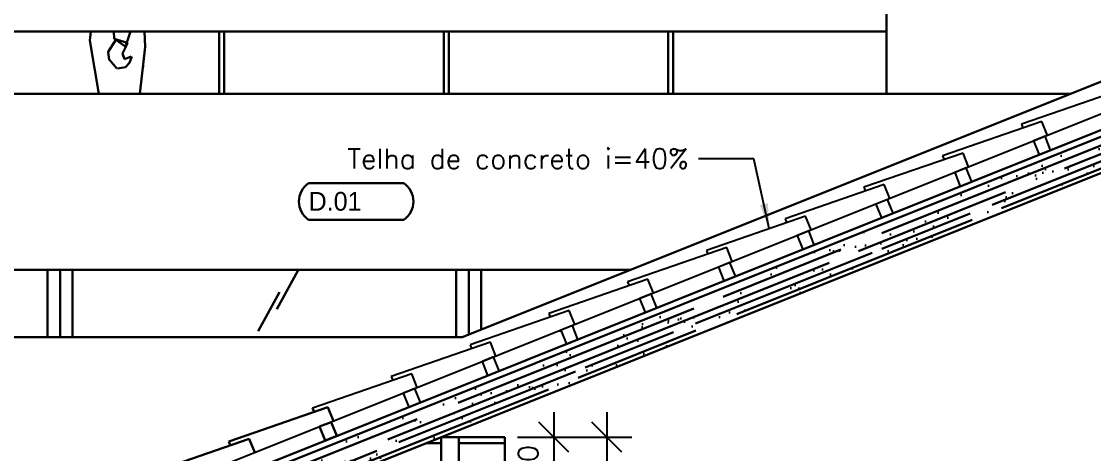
# Model space of a CAD drawing. Header units: millimetres. Extents: x -4228 to 27092, y -6721 to 984.
# Drawn here: x 5650.7 to 6080.4, y -6336 to -6163 of the extents above; entities that cross this region are included whole.
import ezdxf

# ---------------------------------------------------------------- set-up
doc = ezdxf.new("R2010")
doc.units = ezdxf.units.MM
doc.header["$LTSCALE"] = 50
doc.layers.get('0').update_dxf_attribs({"lineweight": 0})
for name, color, linetype in [('borda100', 3, 'Continuous'), ('cota', 1, 'Continuous'), ('esquadrias', 3, 'Continuous'), ('estruturametalica', 2, 'Continuous'), ('gesso', 7, 'Continuous'), ('guardacorpo', 2, 'Continuous'), ('HACHURA', 2, 'Continuous'), ('hatch', 2, 'Continuous'), ('madeiramento', 2, 'Continuous'), ('PAREDES3', 2, 'Continuous'), ('pedras', 2, 'Continuous'), ('PENA_01', 3, 'Continuous'), ('telhas', 3, 'Continuous'), ('TEXTO', 7, 'Continuous'), ('textocod_100', 7, 'Continuous')]:
    doc.layers.add(name, color=color, linetype=linetype)
doc.styles.add('CODIGO', font='bgothl.ttf')
doc.styles.add('ROMANS', font='romans.shx')
doc.dimstyles.new('1_50', dxfattribs={"dimscale": 0, "dimtxt": 8, "dimasz": 12, "dimexe": 10, "dimexo": 5, "dimgap": 4, "dimtad": 0, "dimdec": 0, "dimzin": 1, "dimdsep": 46, "dimtxsty": 'ROMANS', "dimblk": 'OBLIQUE', "dimcen": 10, "dimdle": 10, "dimclrd": 1, "dimclre": 1, "dimclrt": 7, "dimaunit": 1, "dimadec": 0, "dimazin": 0, "dimtm": 1e-09, "dimtfac": 1, "dimtdec": 0, "dimtmove": 2, "dimatfit": 3, "dimldrblk": 'OBLIQUE', "dimfxl": 1, "dimtolj": 1, "dimtzin": 0, "dimarcsym": 0})
doc.dimstyles.new('LEADER_50', dxfattribs={"dimscale": 0, "dimtxt": 8, "dimasz": 10, "dimexe": 10, "dimexo": 5, "dimgap": 4, "dimtad": 0, "dimdec": 0, "dimzin": 1, "dimdsep": 46, "dimtxsty": 'ROMANS', "dimcen": 10, "dimdle": 10, "dimclrd": 9, "dimclre": 9, "dimclrt": 7, "dimaunit": 1, "dimadec": 0, "dimazin": 0, "dimtm": 1e-09, "dimtfac": 1, "dimtdec": 0, "dimtmove": 2, "dimatfit": 3, "dimfxl": 1, "dimtolj": 1, "dimtzin": 0, "dimarcsym": 0})

# ---------------------------------------------------------------- blocks, each defined once
blk = doc.blocks.new('_OBLIQUE')
at = {"color": 0, "linetype": 'ByBlock'}
blk.add_line((-0.5, -0.5), (0.5, 0.5), dxfattribs=at)
blk = doc.blocks.new('*D5')
at = {"layer": 'cota', "color": 1, "linetype": 'Continuous', "lineweight": -2}
for p, q in [((5864.08, -6319.46), (5864.08, -6359.46)), ((5849.44, -6329.46), (5874.08, -6329.46)), ((5830.94, -6349.46), (5874.08, -6349.46))]:
    blk.add_line(p, q, dxfattribs=at)
at = {"layer": 'Defpoints', "color": 0, "linetype": 'Continuous', "lineweight": 30}
for p in [(5844.44, -6329.46), (5825.94, -6349.46), (5864.08, -6349.46)]:
    blk.add_point(p, dxfattribs=at)
at = {"layer": 'cota', "color": 1, "linetype": 'Continuous', "lineweight": -2, "xscale": 12, "yscale": 12, "zscale": 12}
for p, rotation in [((5864.08, -6329.46), 90), ((5864.08, -6349.46), 270)]:
    blk.add_blockref('_OBLIQUE', p, dxfattribs=dict(at, rotation=rotation))
at = {"layer": 'cota', "color": 7, "linetype": 'Continuous', "lineweight": 30, "insert": (5853.78, -6339.46), "char_height": 8, "attachment_point": 5, "rotation": 90, "style": 'ROMANS'}
blk.add_mtext('\\A1;20', dxfattribs=at)
blk = doc.blocks.new('*D6')
at = {"layer": 'cota', "color": 1, "linetype": 'Continuous', "lineweight": -2}
for p, q in [((5885.3, -6319.46), (5885.3, -6445.18)), ((5849.44, -6329.46), (5895.3, -6329.46)), ((5885.3, -6599.46), (5885.3, -6473.75)), ((5849.44, -6589.46), (5895.3, -6589.46))]:
    blk.add_line(p, q, dxfattribs=at)
at = {"layer": 'Defpoints', "color": 0, "linetype": 'Continuous', "lineweight": 30}
for p in [(5844.44, -6329.46), (5844.44, -6589.46), (5885.3, -6589.46)]:
    blk.add_point(p, dxfattribs=at)
at = {"layer": 'cota', "color": 1, "linetype": 'Continuous', "lineweight": -2, "xscale": 12, "yscale": 12, "zscale": 12}
for p, rotation in [((5885.3, -6329.46), 90), ((5885.3, -6589.46), 270)]:
    blk.add_blockref('_OBLIQUE', p, dxfattribs=dict(at, rotation=rotation))
at = {"layer": 'cota', "color": 7, "linetype": 'Continuous', "lineweight": 30, "insert": (5885.3, -6459.46), "char_height": 8, "attachment_point": 5, "rotation": 90, "style": 'ROMANS'}
blk.add_mtext('\\A1;260', dxfattribs=at)

msp = doc.modelspace()

# ---------------------------------------------------------------- hatches: boundary and pattern name
at = {"layer": 'hatch', "linetype": 'Continuous', "lineweight": 30}
h = msp.add_hatch(dxfattribs=at)
h.set_pattern_fill('AR-SAND', color=256, scale=0.3, style=0)
h.set_pattern_definition([(37.5, (2415.487, -6249.661), (-0.48001, 14.682397), [0, -11.5824, 0, -12.954, 0, -12.3825]), (7.5, (2415.487, -6249.661), (13.4857, 21.50475), [0, -6.2484, 0, -10.4394, 0, -4.0005]), (327.5, (2406.115, -6249.661), (23.72977, 0.043116), [0, -3.81, 0, -13.716, 0, -17.907]), (317.5, (2406.115, -6249.661), (22.90669, 6.68788), [0, -1.905, 0, -8.9916, 0, -10.287])])
h.paths.add_polyline_path([(6162.44, -6192.06), (6162.44, -6177.52), (5708.37, -6359.15), (5709.44, -6361.83), (5738.02, -6361.83)])
h = msp.add_hatch(dxfattribs=at)
h.set_pattern_fill('AR-RROOF', color=3, scale=0.5, style=0)
h.set_pattern_definition([(201.8014, (2309.487, -4319.716), (-21.224977, -22.16831), [190.5, -25.4, 63.5, -12.7]), (201.8014, (2296.163, -4331.885), (18.064814, -10.96624), [38.1, -4.191, 76.2, -9.525]), (201.8014, (2307.601, -4332.0975), (-58.156437, -32.427048), [101.6, -17.78, 50.8, -12.7])])
h.paths.add_polyline_path([(5738.02, -6361.83), (6162.44, -6192.06), (6162.44, -6177.52), (5708.37, -6359.15), (5709.44, -6361.83)])

# ---------------------------------------------------------------- linework, layer by layer
at = {"color": 3, "lineweight": 30}
for p, q in [((5678.11, -6170.63), (5678.49, -6166.96)), ((5685.42, -6175.09), (5688.53, -6170.37)), ((5687.89, -6169.89), (5687.77, -6166.96)), ((5693.23, -6171.51), (5687.89, -6169.89)), ((5688.53, -6170.37), (5692.52, -6173.08)), ((5692.36, -6173.01), (5694.43, -6166.96)), ((5700.31, -6173.06), (5699.98, -6166.96)), ((5681.68, -6191.96), (5678.11, -6170.63)), ((5692.52, -6173.08), (5691.23, -6175.78)), ((5692.52, -6173.08), (5693.23, -6171.51)), ((5698.19, -6191.96), (5700.31, -6173.06)), ((5685.88, -6178.44), (5685.42, -6175.09)), ((5685.98, -6178.32), (5688.99, -6181.77)), ((5691.23, -6175.78), (5691.99, -6178.03)), ((5691.99, -6178.03), (5694.64, -6177.04)), ((5694.9, -6177.04), (5693.96, -6179.59)), ((5680.02, -6181.96), (5679.87, -6181.15)), ((5692.34, -6181.33), (5689.17, -6181.75)), ((5693.96, -6179.59), (5692.34, -6181.33)), ((5699.45, -6180.77), (5699.29, -6181.96))]:
    msp.add_line(p, q, dxfattribs=at)
at = {"layer": 'borda100', "color": 9, "linetype": 'Continuous', "lineweight": 30}
msp.add_lwpolyline([(5803.93, -6242.39, 0.525115), (5803.93, -6227.78), (5765.75, -6227.78, 0.525115), (5765.75, -6242.39)], format="xyb", close=True, dxfattribs=at)
at = {"layer": 'esquadrias', "color": 7, "linetype": 'Continuous', "lineweight": 30}
for p, q in [((5894.89, -6262.46), (5497.44, -6262.46)), ((5666.19, -6262.46), (5666.19, -6289.46)), ((5829.94, -6262.46), (5829.94, -6288.44))]:
    msp.add_line(p, q, dxfattribs=at)
at = {"layer": 'esquadrias', "linetype": 'Continuous', "lineweight": 30}
for p, q in [((5661.19, -6262.46), (5661.19, -6289.46)), ((5671.19, -6262.46), (5671.19, -6289.46)), ((5824.94, -6262.46), (5824.94, -6289.46)), ((5834.94, -6262.46), (5834.94, -6286.44))]:
    msp.add_line(p, q, dxfattribs=at)
at = {"layer": 'estruturametalica', "color": 4, "linetype": 'Continuous', "lineweight": 30}
msp.add_lwpolyline([(5818.94, -6349.46), (5825.94, -6349.46), (5825.94, -6329.46), (5818.94, -6329.46)], close=True, dxfattribs=at)
msp.add_lwpolyline([(5818.94, -6349.46), (5825.94, -6349.46), (5825.94, -6329.46), (5818.94, -6329.46)], close=True, dxfattribs=at)
at = {"layer": 'gesso', "linetype": 'Continuous', "lineweight": 30}
msp.add_line((6162.44, -6177.52), (5708.37, -6359.15), dxfattribs=at)
at = {"layer": 'guardacorpo', "color": 3, "linetype": 'Continuous', "lineweight": 30}
msp.add_line((5997.44, -6166.96), (5644.44, -6166.96), dxfattribs=at)
at = {"layer": 'HACHURA', "color": 3, "linetype": 'Continuous', "lineweight": 30}
for p, q in [((5729.94, -6166.96), (5729.94, -6191.96)), ((5731.94, -6166.96), (5731.94, -6191.96)), ((5819.94, -6166.96), (5819.94, -6191.96)), ((5821.94, -6166.96), (5821.94, -6191.96)), ((5909.94, -6166.96), (5909.94, -6191.96)), ((5911.94, -6166.96), (5911.94, -6191.96))]:
    msp.add_line(p, q, dxfattribs=at)
at = {"layer": 'madeiramento', "linetype": 'Continuous', "lineweight": 30}
for p, q in [((6162.44, -6174.83), (5707.44, -6356.83)), ((6162.44, -6192.06), (5738.02, -6361.83))]:
    msp.add_line(p, q, dxfattribs=at)
at = {"layer": 'madeiramento', "color": 2, "linetype": 'Continuous'}
for points in [[(6058.52, -6216.4), (6063.16, -6214.54), (6060.93, -6208.97), (6056.29, -6210.83)], [(6026.95, -6229.03), (6031.59, -6227.17), (6029.36, -6221.6), (6024.72, -6223.45)], [(5995.38, -6241.65), (6000.02, -6239.8), (5997.8, -6234.22), (5993.15, -6236.08)], [(5963.81, -6254.28), (5968.46, -6252.42), (5966.23, -6246.85), (5961.58, -6248.71)], [(5932.24, -6266.91), (5936.89, -6265.05), (5934.66, -6259.48), (5930.02, -6261.34)], [(5900.68, -6279.53), (5905.32, -6277.68), (5903.09, -6272.11), (5898.45, -6273.96)], [(5869.11, -6292.16), (5873.75, -6290.3), (5871.52, -6284.73), (5866.88, -6286.59)], [(5837.54, -6304.79), (5842.18, -6302.93), (5839.95, -6297.36), (5835.31, -6299.22)], [(5805.97, -6317.42), (5810.61, -6315.56), (5808.39, -6309.99), (5803.74, -6311.85)], [(5772.44, -6330.83), (5777.08, -6328.97), (5774.85, -6323.4), (5770.21, -6325.26)]]:
    msp.add_lwpolyline(points, close=True, dxfattribs=at)
at = {"layer": 'madeiramento', "color": 2, "linetype": 'Continuous', "lineweight": 30}
msp.add_lwpolyline([(5772.44, -6330.83), (5777.08, -6328.97), (5774.85, -6323.4), (5770.21, -6325.26)], close=True, dxfattribs=at)
at = {"layer": 'PAREDES3', "color": 3, "linetype": 'Continuous', "lineweight": 30}
for p, q in [((5997.44, -6191.96), (5997.44, -6011.96)), ((6162.44, -6155.44), (5827.39, -6289.46)), ((6071.14, -6191.96), (5644.44, -6191.96)), ((5827.39, -6289.46), (5497.44, -6289.46))]:
    msp.add_line(p, q, dxfattribs=at)
at = {"layer": 'PAREDES3', "linetype": 'Continuous', "lineweight": 30}
msp.add_line((5866.98, -6286.84), (5866.25, -6286.84), dxfattribs=at)
at = {"layer": 'PAREDES3', "color": 7, "linetype": 'Continuous', "lineweight": 30}
for p, q in [((5844.44, -6329.46), (5818.94, -6329.46)), ((5844.44, -6589.46), (5844.44, -6329.46))]:
    msp.add_line(p, q, dxfattribs=at)
at = {"layer": 'pedras', "color": 55, "linetype": 'Continuous', "lineweight": 30}
for p, q in [((5812.94, -6331.86), (5818.94, -6331.86)), ((5825.94, -6331.86), (5844.44, -6331.86))]:
    msp.add_line(p, q, dxfattribs=at)
at = {"layer": 'PENA_01', "linetype": 'Continuous', "lineweight": 30}
for p, q in [((5753.1, -6278.18), (5761.63, -6262.54)), ((5745.55, -6286.99), (5754.08, -6271.35))]:
    msp.add_line(p, q, dxfattribs=at)
at = {"layer": 'telhas', "linetype": 'Continuous'}
for p, q in [((6162.44, -6168.37), (5705.21, -6351.26)), ((6091.2, -6190.4), (6051.46, -6204.14)), ((6059.63, -6203.03), (6019.89, -6216.77)), ((6051.46, -6204.14), (6052.06, -6205.65)), ((6051.46, -6204.14), (6052.06, -6205.65)), ((6061.86, -6208.6), (6059.63, -6203.03)), ((6028.06, -6215.66), (5988.32, -6229.4)), ((6019.89, -6216.77), (6020.49, -6218.27)), ((6019.89, -6216.77), (6020.49, -6218.27)), ((6030.29, -6221.23), (6028.06, -6215.66)), ((5996.5, -6228.28), (5956.76, -6242.02)), ((5988.32, -6229.4), (5988.93, -6230.9)), ((5998.72, -6233.85), (5996.5, -6228.28)), ((5964.93, -6240.91), (5925.19, -6254.65)), ((5956.76, -6242.02), (5957.36, -6243.53)), ((5967.16, -6246.48), (5964.93, -6240.91)), ((5933.36, -6253.54), (5893.62, -6267.28)), ((5925.19, -6254.65), (5925.79, -6256.15)), ((5935.59, -6259.11), (5933.36, -6253.54)), ((5901.79, -6266.16), (5862.05, -6279.91)), ((5893.62, -6267.28), (5894.22, -6268.78)), ((5904.02, -6271.74), (5901.79, -6266.16)), ((5870.22, -6278.79), (5830.48, -6292.53)), ((5862.05, -6279.91), (5862.65, -6281.41)), ((5872.45, -6284.36), (5870.22, -6278.79)), ((5838.65, -6291.42), (5798.92, -6305.16)), ((5830.48, -6292.53), (5831.09, -6294.04)), ((5840.88, -6296.99), (5838.65, -6291.42)), ((5807.09, -6304.05), (5767.35, -6317.79)), ((5798.92, -6305.16), (5799.52, -6306.66)), ((5809.31, -6309.62), (5807.09, -6304.05)), ((5773.55, -6317.46), (5733.81, -6331.2)), ((5767.35, -6317.79), (5767.95, -6319.29)), ((5775.78, -6323.03), (5773.55, -6317.46)), ((5741.98, -6330.09), (5702.24, -6343.83)), ((5733.81, -6331.2), (5734.41, -6332.71)), ((5744.21, -6335.66), (5741.98, -6330.09))]:
    msp.add_line(p, q, dxfattribs=at)
at = {"layer": 'telhas', "linetype": 'Continuous', "lineweight": 30}
for p, q in [((5773.55, -6317.46), (5733.81, -6331.2)), ((5767.35, -6317.79), (5767.95, -6319.29)), ((5775.78, -6323.03), (5773.55, -6317.46)), ((5741.98, -6330.09), (5702.24, -6343.83)), ((5733.81, -6331.2), (5734.41, -6332.71)), ((5744.21, -6335.66), (5741.98, -6330.09))]:
    msp.add_line(p, q, dxfattribs=at)

# ---------------------------------------------------------------- texts
at = {"layer": 'TEXTO', "color": 7, "linetype": 'Continuous', "lineweight": 30, "insert": (5918.1, -6221.92), "char_height": 8, "width": 240.3418, "attachment_point": 9, "style": 'ROMANS'}
msp.add_mtext('Telha de concreto i=40% ', dxfattribs=at)
at = {"layer": 'textocod_100', "lineweight": 30, "style": 'CODIGO'}
msp.add_text('D.01', height=7.5, dxfattribs=at).set_placement((5765.8, -6238.75))

# ---------------------------------------------------------------- dimensions: what is measured, and where the dimension line sits
at = {"layer": 'cota', "linetype": 'Continuous', "lineweight": 30}
dim = msp.add_linear_dim(base=(5864.08, -6349.46), p1=(5844.44, -6329.46), p2=(5825.94, -6349.46), angle=90, dimstyle='1_50', override={"dimscale": 1}, dxfattribs=at)
dim.commit()
dim.dimension.update_dxf_attribs({"geometry": '*D5', "text_midpoint": (5853.78, -6339.46), "dimtype": 160})
dim = msp.add_linear_dim(base=(5885.3, -6589.46), p1=(5844.44, -6329.46), p2=(5844.44, -6589.46), angle=90, dimstyle='1_50', override={"dimscale": 1}, dxfattribs=at)
dim.commit()
dim.dimension.update_dxf_attribs({"geometry": '*D6', "text_midpoint": (5885.3, -6459.46)})

# ---------------------------------------------------------------- leaders
at = {"layer": 'TEXTO', "linetype": 'Continuous', "lineweight": 30, "annotation_type": 0, "has_hookline": 1, "hookline_direction": 1, "text_width": 156.19}
msp.add_leader([(5950.41, -6245.93), (5944.26, -6217.92), (5922.1, -6217.92)], dimstyle='LEADER_50', override={"dimscale": 1}, dxfattribs=at)

doc.saveas('drawing.dxf')
